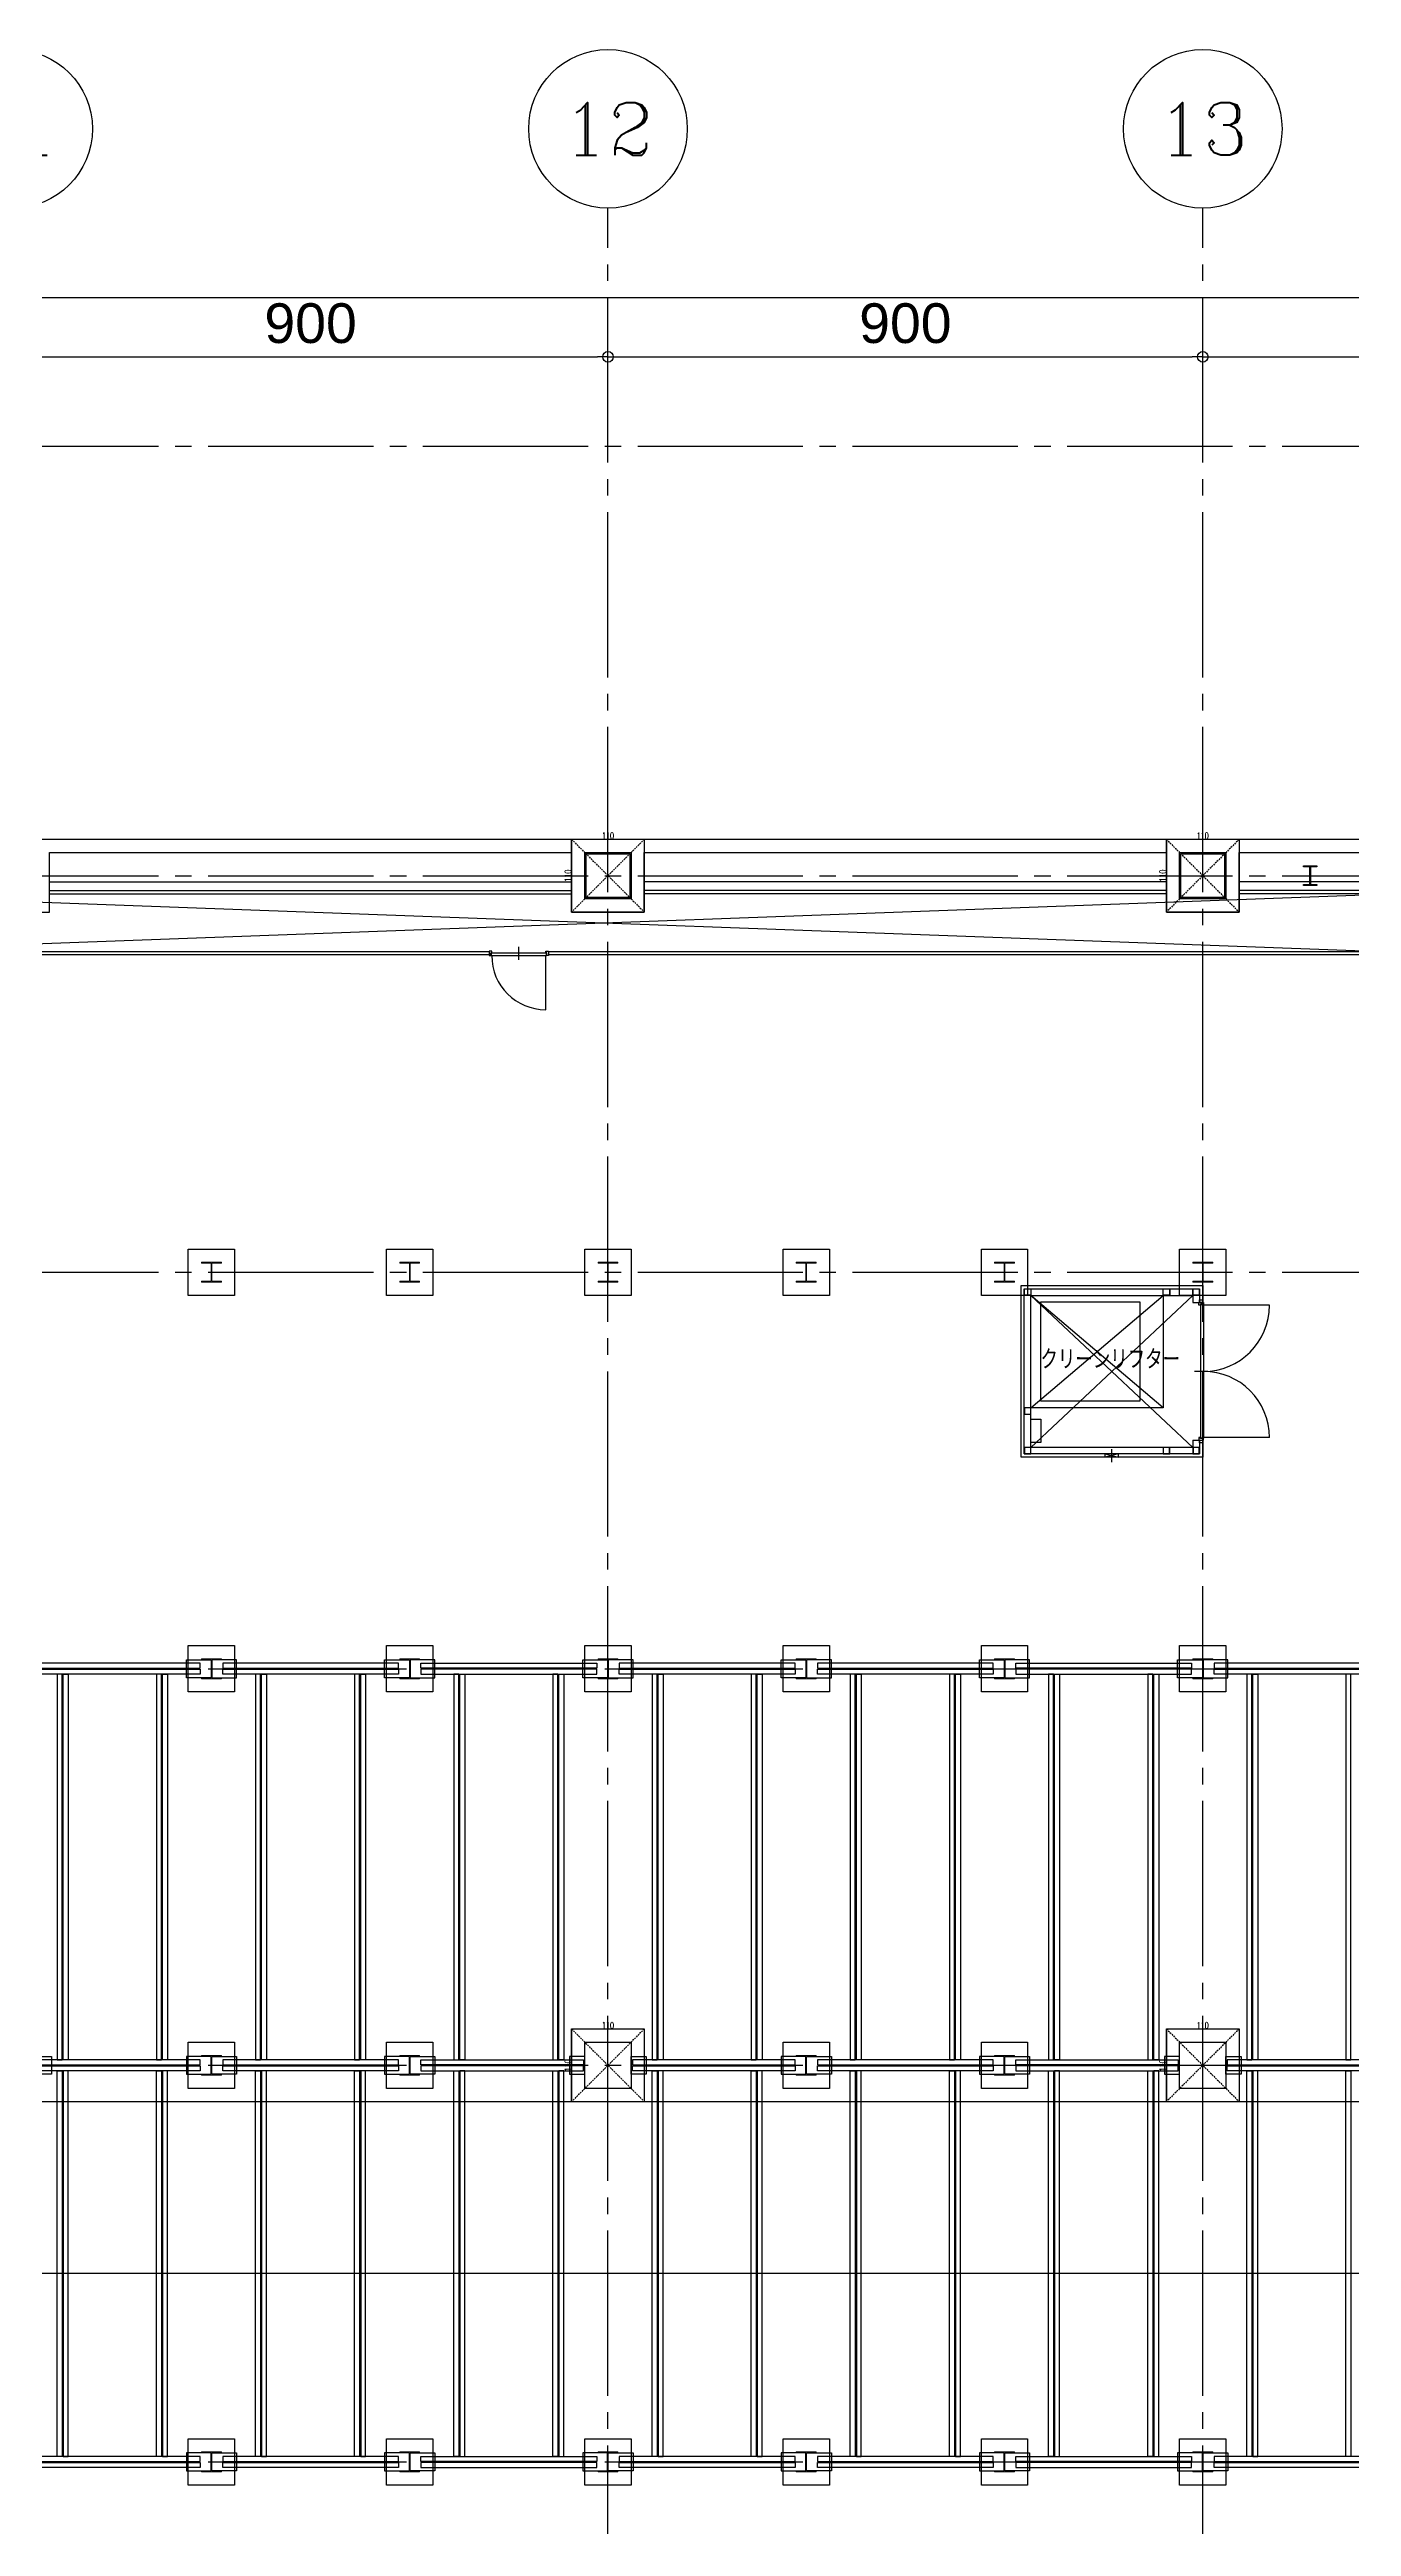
# Model space of a CAD drawing. Header units: millimetres. Extents: x -25195 to 195597, y 6477 to 112111.
# Drawn here: x 9115 to 11085, y 16252 to 20000 of the extents above; entities that cross this region are included whole.
import ezdxf
from ezdxf.enums import TextEntityAlignment as Align

# ---------------------------------------------------------------- set-up
doc = ezdxf.new("R2010")
doc.units = ezdxf.units.MM
doc.header["$LTSCALE"] = 100
doc.linetypes.add('X-N-FAB-L10$0$COL-CEN-LIN', pattern=[3.25, 2.5, -0.25, 0.25, -0.25])
doc.linetypes.add('X-N-FAB-L10$0$HIDDEN', pattern=[0.375, 0.25, -0.125])
for name, color, linetype in [('0-XREF', 7, 'Continuous'), ('X-N-FAB-L10$0$0-MC', 8, 'Continuous'), ('X-N-FAB-L10$0$0-NC', 8, 'Continuous'), ('X-N-FAB-L10$0$08', 8, 'Continuous'), ('X-N-FAB-L10$0$BEAM', 8, 'Continuous'), ('X-N-FAB-L10$0$BLOCK', 8, 'Continuous'), ('X-N-FAB-L10$0$CCL', 8, 'X-N-FAB-L10$0$COL-CEN-LIN'), ('X-N-FAB-L10$0$COL', 8, 'Continuous'), ('X-N-FAB-L10$0$COL-S', 8, 'Continuous')]:
    doc.layers.add(name, color=color, linetype=linetype)
doc.layers.add('X-N-FAB-L10$0$A-BLOCK', color=8, linetype='Continuous', plot=False)
doc.layers.add('X-N-FAB-L10$0$DIM', color=8, linetype='Continuous', plot=False)
doc.layers.add('X-N-FAB-L10$0$STEEL1', color=8, linetype='Continuous', lineweight=0)
doc.styles.add('X-N-FAB-L10$0$ATS', font='monotxt.shx', dxfattribs={"bigfont": 'BIGFONT.shx'})
doc.styles.add('X-N-FAB-L10$0$COL-NUM', font='romanc')
doc.styles.add('X-N-FAB-L10$0$DIM', font='simplex.shx', dxfattribs={"width": 0.67, "bigfont": 'chineset.shx'})
doc.styles.add('X-N-FAB-L10$0$DimStyUse', font='romans.shx', dxfattribs={"width": 0.7})
doc.styles.add('X-N-FAB-L10$0$Gen-Text', font='arial.ttf', dxfattribs={"height": 2.5})
doc.dimstyles.new('X-N-FAB-L10$0$cirl', dxfattribs={"dimtxt": 200, "dimasz": 50, "dimexe": 50, "dimexo": 0, "dimgap": 20, "dimtad": 1, "dimdsep": 46, "dimtxsty": 'X-N-FAB-L10$0$DimStyUse', "dimblk": 'X-N-FAB-L10$0$_Origin', "dimcen": 10, "dimdle": 50, "dimclrt": 2, "dimazin": 0, "dimtfac": 1, "dimtix": 1, "dimtmove": 2, "dimatfit": 3, "dimfxl": 10, "dimtolj": 1, "dimarcsym": 0})
doc.dimstyles.new('X-N-FAB-L10$0$JJP_005_defpoint', dxfattribs={"dimtxt": 20, "dimasz": 0.5, "dimexe": 0.5, "dimexo": 0.5, "dimgap": 0.5, "dimtad": 1, "dimdsep": 46, "dimtxsty": 'X-N-FAB-L10$0$DIM', "dimblk": 'X-N-FAB-L10$0$_None', "dimcen": 10, "dimclrd": 256, "dimclre": 256, "dimclrt": 256, "dimadec": 0, "dimazin": 0, "dimtfac": 1, "dimtix": 1, "dimtmove": 2, "dimatfit": 3, "dimldrblk": 'X-N-FAB-L10$0$_None', "dimfxl": 0.5, "dimtolj": 1, "dimtzin": 0, "dimarcsym": 0})

# ---------------------------------------------------------------- blocks, each defined once
blk = doc.blocks.new('X-N-FAB-L10$0$_Origin')
at = {"color": 0, "linetype": 'ByBlock', "lineweight": -2}
blk.add_line((0, 0), (-1, 0), dxfattribs=at)
blk.add_circle((0, 0), 0.5, dxfattribs=at)
blk = doc.blocks.new('*D192')
at = {"layer": 'DefPoints', "color": 0, "transparency": 16777216}
for p in [(0, 9025), (-26950, 8935), (0, 8935)]:
    blk.add_point(p, dxfattribs=at)
at = {"layer": 'X-N-FAB-L10$0$DIM', "color": 0, "lineweight": -2, "transparency": 16777216}
for p, q in [((-26950, 8935), (-26950, 9045)), ((0, 8935), (0, 9045)), ((-26934, 9025), (-16, 9025))]:
    blk.add_line(p, q, dxfattribs=at)
at = {"layer": 'X-N-FAB-L10$0$DIM', "color": 0, "lineweight": -2, "transparency": 16777216, "xscale": 16, "yscale": 16, "zscale": 16, "rotation": 180}
blk.add_blockref('X-N-FAB-L10$0$_Origin', (-26950, 9025), dxfattribs=at)
at = {"layer": 'X-N-FAB-L10$0$DIM', "color": 0, "lineweight": -2, "transparency": 16777216, "xscale": 16, "yscale": 16, "zscale": 16}
blk.add_blockref('X-N-FAB-L10$0$_Origin', (0, 9025), dxfattribs=at)
at = {"layer": 'X-N-FAB-L10$0$DIM', "color": 2, "transparency": 16777216, "insert": (-13475, 9075.6), "char_height": 2.5, "attachment_point": 5, "style": 'X-N-FAB-L10$0$Gen-Text'}
blk.add_mtext('\\A1;{\\H24x;26950}', dxfattribs=at)
blk = doc.blocks.new('X-N-FAB-L10$0$cn-y')
at = {"layer": 'X-N-FAB-L10$0$0-MC'}
blk.add_circle((-50, 0), 50, dxfattribs=at)
at = {"layer": 'X-N-FAB-L10$0$0-NC', "style": 'X-N-FAB-L10$0$COL-NUM'}
blk.add_attdef('GRID-Y', text='', height=50, dxfattribs=at).set_placement((-50, 0), align=Align.MIDDLE_CENTER)
blk = doc.blocks.new('*D203')
at = {"layer": 'DefPoints', "color": 0, "transparency": 16777216}
for p in [(-17050, 8935), (-17950, 8845), (-17050, 8845)]:
    blk.add_point(p, dxfattribs=at)
at = {"layer": 'X-N-FAB-L10$0$DIM', "color": 0, "lineweight": -2, "transparency": 16777216}
for p, q in [((-17950, 8845), (-17950, 8955)), ((-17934, 8935), (-17066, 8935)), ((-17050, 8845), (-17050, 8955))]:
    blk.add_line(p, q, dxfattribs=at)
at = {"layer": 'X-N-FAB-L10$0$DIM', "color": 0, "lineweight": -2, "transparency": 16777216, "xscale": 16, "yscale": 16, "zscale": 16, "rotation": 180}
blk.add_blockref('X-N-FAB-L10$0$_Origin', (-17950, 8935), dxfattribs=at)
at = {"layer": 'X-N-FAB-L10$0$DIM', "color": 0, "lineweight": -2, "transparency": 16777216, "xscale": 16, "yscale": 16, "zscale": 16}
blk.add_blockref('X-N-FAB-L10$0$_Origin', (-17050, 8935), dxfattribs=at)
at = {"layer": 'X-N-FAB-L10$0$DIM', "color": 2, "transparency": 16777216, "insert": (-17500, 8985.6), "char_height": 2.5, "attachment_point": 5, "style": 'X-N-FAB-L10$0$Gen-Text'}
blk.add_mtext('\\A1;{\\H24x;900}', dxfattribs=at)
blk = doc.blocks.new('*D204')
at = {"layer": 'DefPoints', "color": 0, "transparency": 16777216}
for p in [(-16150, 8935), (-17050, 8845), (-16150, 8845)]:
    blk.add_point(p, dxfattribs=at)
at = {"layer": 'X-N-FAB-L10$0$DIM', "color": 0, "lineweight": -2, "transparency": 16777216}
for p, q in [((-17050, 8845), (-17050, 8955)), ((-17034, 8935), (-16166, 8935)), ((-16150, 8845), (-16150, 8955))]:
    blk.add_line(p, q, dxfattribs=at)
at = {"layer": 'X-N-FAB-L10$0$DIM', "color": 0, "lineweight": -2, "transparency": 16777216, "xscale": 16, "yscale": 16, "zscale": 16, "rotation": 180}
blk.add_blockref('X-N-FAB-L10$0$_Origin', (-17050, 8935), dxfattribs=at)
at = {"layer": 'X-N-FAB-L10$0$DIM', "color": 0, "lineweight": -2, "transparency": 16777216, "xscale": 16, "yscale": 16, "zscale": 16}
blk.add_blockref('X-N-FAB-L10$0$_Origin', (-16150, 8935), dxfattribs=at)
at = {"layer": 'X-N-FAB-L10$0$DIM', "color": 2, "transparency": 16777216, "insert": (-16600, 8985.6), "char_height": 2.5, "attachment_point": 5, "style": 'X-N-FAB-L10$0$Gen-Text'}
blk.add_mtext('\\A1;{\\H24x;900}', dxfattribs=at)
blk = doc.blocks.new('*D205')
at = {"layer": 'DefPoints', "color": 0, "transparency": 16777216}
for p in [(-15250, 8935), (-16150, 8845), (-15250, 8845)]:
    blk.add_point(p, dxfattribs=at)
at = {"layer": 'X-N-FAB-L10$0$DIM', "color": 0, "lineweight": -2, "transparency": 16777216}
for p, q in [((-16150, 8845), (-16150, 8955)), ((-16134, 8935), (-15266, 8935)), ((-15250, 8845), (-15250, 8955))]:
    blk.add_line(p, q, dxfattribs=at)
at = {"layer": 'X-N-FAB-L10$0$DIM', "color": 0, "lineweight": -2, "transparency": 16777216, "xscale": 16, "yscale": 16, "zscale": 16, "rotation": 180}
blk.add_blockref('X-N-FAB-L10$0$_Origin', (-16150, 8935), dxfattribs=at)
at = {"layer": 'X-N-FAB-L10$0$DIM', "color": 0, "lineweight": -2, "transparency": 16777216, "xscale": 16, "yscale": 16, "zscale": 16}
blk.add_blockref('X-N-FAB-L10$0$_Origin', (-15250, 8935), dxfattribs=at)
at = {"layer": 'X-N-FAB-L10$0$DIM', "color": 2, "transparency": 16777216, "insert": (-15700, 8985.6), "char_height": 2.5, "attachment_point": 5, "style": 'X-N-FAB-L10$0$Gen-Text'}
blk.add_mtext('\\A1;{\\H24x;900}', dxfattribs=at)
blk = doc.blocks.new('*D153')
at = {"layer": 'DefPoints', "lineweight": -2, "transparency": 16777216}
blk.add_line((0, 0), (110, 0), dxfattribs=at)
at = {"layer": 'DefPoints', "color": 0, "transparency": 16777216}
for p in [(0, 0), (110, 0), (110, 0)]:
    blk.add_point(p, dxfattribs=at)
at = {"layer": 'DefPoints', "transparency": 16777216, "insert": (55, 5.5), "char_height": 10, "attachment_point": 5, "style": 'X-N-FAB-L10$0$DIM'}
blk.add_mtext('\\A1;110', dxfattribs=at)
blk = doc.blocks.new('X-N-FAB-L10$0$_None')
blk = doc.blocks.new('*D154')
at = {"layer": 'DefPoints', "lineweight": -2, "transparency": 16777216}
blk.add_line((0, 0), (0, -110), dxfattribs=at)
at = {"layer": 'DefPoints', "color": 0, "transparency": 16777216}
for p in [(0, 0), (0, -110), (0, -110)]:
    blk.add_point(p, dxfattribs=at)
at = {"layer": 'DefPoints', "transparency": 16777216, "insert": (-5.5, -55), "char_height": 10, "attachment_point": 5, "rotation": 90, "style": 'X-N-FAB-L10$0$DIM'}
blk.add_mtext('\\A1;110', dxfattribs=at)
blk = doc.blocks.new('X-N-FAB-L10$0$A$C08dda4ec')
at = {"layer": 'X-N-FAB-L10$0$COL'}
blk.add_lwpolyline([(0, 70), (70, 70), (70, 0), (0, 0)], close=True, dxfattribs=at)
at = {"layer": 'X-N-FAB-L10$0$STEEL1'}
blk.add_lwpolyline([(20, 50), (50, 50), (50, 48.5), (35.5, 48.5), (35.5, 21.5), (50, 21.5), (50, 20), (20, 20), (20, 21.5), (34.5, 21.5), (34.5, 48.5), (20, 48.5)], close=True, dxfattribs=at)
blk = doc.blocks.new('X-N-FAB-L10$0$A$C4634a148')
at = {"layer": 'X-N-FAB-L10$0$08'}
for points in [[(7182.5, 5421.8), (6916.5, 5421.8), (6916.5, 5414.3), (7182.5, 5414.3)], [(7182.5, 5405.2), (6916.5, 5405.2), (6916.5, 5412.7), (7182.5, 5412.7)], [(6966.2, 5405.2), (6966.2, 4821.8), (6973.7, 4821.8), (6973.7, 5405.2)], [(6982.8, 5405.2), (6982.8, 4821.8), (6975.3, 4821.8), (6975.3, 5405.2)], [(7116.2, 5405.2), (7116.2, 4821.8), (7123.7, 4821.8), (7123.7, 5405.2)], [(7132.8, 5405.2), (7132.8, 4821.8), (7125.3, 4821.8), (7125.3, 5405.2)], [(7199, 5400), (7161.5, 5400), (7161.5, 5427), (7199, 5427)], [(7200, 5400), (7237.5, 5400), (7237.5, 5427), (7200, 5427)], [(7482.5, 5421.8), (7216.5, 5421.8), (7216.5, 5414.3), (7482.5, 5414.3)], [(7482.5, 5405.2), (7216.5, 5405.2), (7216.5, 5412.7), (7482.5, 5412.7)], [(7266.2, 5405.2), (7266.2, 4821.8), (7273.7, 4821.8), (7273.7, 5405.2)], [(7282.8, 5405.2), (7282.8, 4821.8), (7275.3, 4821.8), (7275.3, 5405.2)], [(7416.2, 5405.2), (7416.2, 4821.8), (7423.7, 4821.8), (7423.7, 5405.2)], [(7432.8, 5405.2), (7432.8, 4821.8), (7425.3, 4821.8), (7425.3, 5405.2)], [(7499, 5400), (7461.5, 5400), (7461.5, 5427), (7499, 5427)], [(7500, 5400), (7537.5, 5400), (7537.5, 5427), (7500, 5427)], [(7516.5, 5421.8), (7782.5, 5421.8), (7782.5, 5414.3), (7516.5, 5414.3)], [(7516.5, 5405.2), (7782.5, 5405.2), (7782.5, 5412.7), (7516.5, 5412.7)], [(7566.2, 5405.2), (7566.2, 4821.8), (7573.7, 4821.8), (7573.7, 5405.2)], [(7582.8, 5405.2), (7582.8, 4821.8), (7575.3, 4821.8), (7575.3, 5405.2)], [(7716.2, 5405.2), (7716.2, 4821.8), (7723.7, 4821.8), (7723.7, 5405.2)], [(7732.8, 5405.2), (7732.8, 4821.8), (7725.3, 4821.8), (7725.3, 5405.2)], [(7799, 5400), (7761.5, 5400), (7761.5, 5427), (7799, 5427)], [(7800, 5400), (7837.5, 5400), (7837.5, 5427), (7800, 5427)], [(8082.5, 5421.8), (7816.5, 5421.8), (7816.5, 5414.3), (8082.5, 5414.3)], [(8082.5, 5405.2), (7816.5, 5405.2), (7816.5, 5412.7), (8082.5, 5412.7)], [(7866.2, 5405.2), (7866.2, 4821.8), (7873.7, 4821.8), (7873.7, 5405.2)], [(7882.8, 5405.2), (7882.8, 4821.8), (7875.3, 4821.8), (7875.3, 5405.2)], [(8016.2, 5405.2), (8016.2, 4821.8), (8023.7, 4821.8), (8023.7, 5405.2)], [(8032.8, 5405.2), (8032.8, 4821.8), (8025.3, 4821.8), (8025.3, 5405.2)], [(8099, 5400), (8061.5, 5400), (8061.5, 5427), (8099, 5427)], [(8100, 5400), (8137.5, 5400), (8137.5, 5427), (8100, 5427)], [(8382.5, 5421.8), (8116.5, 5421.8), (8116.5, 5414.3), (8382.5, 5414.3)], [(8382.5, 5405.2), (8116.5, 5405.2), (8116.5, 5412.7), (8382.5, 5412.7)], [(8166.2, 5405.2), (8166.2, 4821.8), (8173.7, 4821.8), (8173.7, 5405.2)], [(8182.8, 5405.2), (8182.8, 4821.8), (8175.3, 4821.8), (8175.3, 5405.2)], [(8316.2, 5405.2), (8316.2, 4821.8), (8323.7, 4821.8), (8323.7, 5405.2)], [(8332.8, 5405.2), (8332.8, 4821.8), (8325.3, 4821.8), (8325.3, 5405.2)], [(8399, 5400), (8361.5, 5400), (8361.5, 5427), (8399, 5427)], [(8400, 5400), (8437.5, 5400), (8437.5, 5427), (8400, 5427)], [(8416.5, 5421.8), (8682.5, 5421.8), (8682.5, 5414.3), (8416.5, 5414.3)], [(8416.5, 5405.2), (8682.5, 5405.2), (8682.5, 5412.7), (8416.5, 5412.7)], [(8466.2, 5405.2), (8466.2, 4821.8), (8473.7, 4821.8), (8473.7, 5405.2)], [(8482.8, 5405.2), (8482.8, 4821.8), (8475.3, 4821.8), (8475.3, 5405.2)], [(8616.2, 5405.2), (8616.2, 4821.8), (8623.7, 4821.8), (8623.7, 5405.2)], [(8632.8, 5405.2), (8632.8, 4821.8), (8625.3, 4821.8), (8625.3, 5405.2)], [(8699, 5400), (8661.5, 5400), (8661.5, 5427), (8699, 5427)], [(8700, 5400), (8737.5, 5400), (8737.5, 5427), (8700, 5427)], [(8982.5, 5421.8), (8716.5, 5421.8), (8716.5, 5414.3), (8982.5, 5414.3)], [(8982.5, 5405.2), (8716.5, 5405.2), (8716.5, 5412.7), (8982.5, 5412.7)], [(8766.2, 5405.2), (8766.2, 4821.8), (8773.7, 4821.8), (8773.7, 5405.2)], [(8782.8, 5405.2), (8782.8, 4821.8), (8775.3, 4821.8), (8775.3, 5405.2)], [(8916.2, 5405.2), (8916.2, 4821.8), (8923.7, 4821.8), (8923.7, 5405.2)], [(6934.5, 4827), (6957.5, 4827), (6957.5, 4800), (6934.5, 4800)], [(7182.5, 4821.8), (6936.5, 4821.8), (6936.5, 4814.3), (7182.5, 4814.3)], [(7182.5, 4805.2), (6936.5, 4805.2), (6936.5, 4812.7), (7182.5, 4812.7)], [(6966.2, 4221.8), (6966.2, 4805.2), (6973.7, 4805.2), (6973.7, 4221.8)], [(6982.8, 4221.8), (6982.8, 4805.2), (6975.3, 4805.2), (6975.3, 4221.8)], [(7116.2, 4221.8), (7116.2, 4805.2), (7123.7, 4805.2), (7123.7, 4221.8)], [(7132.8, 4221.8), (7132.8, 4805.2), (7125.3, 4805.2), (7125.3, 4221.8)], [(7199, 4827), (7161.5, 4827), (7161.5, 4800), (7199, 4800)], [(7200, 4827), (7237.5, 4827), (7237.5, 4800), (7200, 4800)], [(7482.5, 4821.8), (7216.5, 4821.8), (7216.5, 4814.3), (7482.5, 4814.3)], [(7482.5, 4805.2), (7216.5, 4805.2), (7216.5, 4812.7), (7482.5, 4812.7)], [(7266.2, 4221.8), (7266.2, 4805.2), (7273.7, 4805.2), (7273.7, 4221.8)], [(7282.8, 4221.8), (7282.8, 4805.2), (7275.3, 4805.2), (7275.3, 4221.8)], [(7416.2, 4221.8), (7416.2, 4805.2), (7423.7, 4805.2), (7423.7, 4221.8)], [(7432.8, 4221.8), (7432.8, 4805.2), (7425.3, 4805.2), (7425.3, 4221.8)], [(7499, 4827), (7461.5, 4827), (7461.5, 4800), (7499, 4800)], [(7500, 4827), (7537.5, 4827), (7537.5, 4800), (7500, 4800)], [(7516.5, 4821.8), (7762.5, 4821.8), (7762.5, 4814.3), (7516.5, 4814.3)], [(7516.5, 4805.2), (7762.5, 4805.2), (7762.5, 4812.7), (7516.5, 4812.7)], [(7566.2, 4221.8), (7566.2, 4805.2), (7573.7, 4805.2), (7573.7, 4221.8)], [(7582.8, 4221.8), (7582.8, 4805.2), (7575.3, 4805.2), (7575.3, 4221.8)], [(7716.2, 4221.8), (7716.2, 4805.2), (7723.7, 4805.2), (7723.7, 4221.8)], [(7732.8, 4221.8), (7732.8, 4805.2), (7725.3, 4805.2), (7725.3, 4221.8)], [(7764.5, 4827), (7741.5, 4827), (7741.5, 4800), (7764.5, 4800)], [(7834.5, 4827), (7857.5, 4827), (7857.5, 4800), (7834.5, 4800)], [(8082.5, 4821.8), (7836.5, 4821.8), (7836.5, 4814.3), (8082.5, 4814.3)], [(8082.5, 4805.2), (7836.5, 4805.2), (7836.5, 4812.7), (8082.5, 4812.7)], [(7866.2, 4221.8), (7866.2, 4805.2), (7873.7, 4805.2), (7873.7, 4221.8)], [(7882.8, 4221.8), (7882.8, 4805.2), (7875.3, 4805.2), (7875.3, 4221.8)], [(8016.2, 4221.8), (8016.2, 4805.2), (8023.7, 4805.2), (8023.7, 4221.8)], [(8032.8, 4221.8), (8032.8, 4805.2), (8025.3, 4805.2), (8025.3, 4221.8)], [(8099, 4827), (8061.5, 4827), (8061.5, 4800), (8099, 4800)], [(8100, 4827), (8137.5, 4827), (8137.5, 4800), (8100, 4800)], [(8382.5, 4821.8), (8116.5, 4821.8), (8116.5, 4814.3), (8382.5, 4814.3)], [(8382.5, 4805.2), (8116.5, 4805.2), (8116.5, 4812.7), (8382.5, 4812.7)], [(8166.2, 4221.8), (8166.2, 4805.2), (8173.7, 4805.2), (8173.7, 4221.8)], [(8182.8, 4221.8), (8182.8, 4805.2), (8175.3, 4805.2), (8175.3, 4221.8)], [(8316.2, 4221.8), (8316.2, 4805.2), (8323.7, 4805.2), (8323.7, 4221.8)], [(8332.8, 4221.8), (8332.8, 4805.2), (8325.3, 4805.2), (8325.3, 4221.8)], [(8399, 4827), (8361.5, 4827), (8361.5, 4800), (8399, 4800)], [(8400, 4827), (8437.5, 4827), (8437.5, 4800), (8400, 4800)], [(8416.5, 4821.8), (8662.5, 4821.8), (8662.5, 4814.3), (8416.5, 4814.3)], [(8416.5, 4805.2), (8662.5, 4805.2), (8662.5, 4812.7), (8416.5, 4812.7)], [(8466.2, 4221.8), (8466.2, 4805.2), (8473.7, 4805.2), (8473.7, 4221.8)], [(8482.8, 4221.8), (8482.8, 4805.2), (8475.3, 4805.2), (8475.3, 4221.8)], [(8616.2, 4221.8), (8616.2, 4805.2), (8623.7, 4805.2), (8623.7, 4221.8)], [(8632.8, 4221.8), (8632.8, 4805.2), (8625.3, 4805.2), (8625.3, 4221.8)], [(8664.5, 4827), (8641.5, 4827), (8641.5, 4800), (8664.5, 4800)], [(8734.5, 4827), (8757.5, 4827), (8757.5, 4800), (8734.5, 4800)], [(8982.5, 4821.8), (8736.5, 4821.8), (8736.5, 4814.3), (8982.5, 4814.3)], [(8982.5, 4805.2), (8736.5, 4805.2), (8736.5, 4812.7), (8982.5, 4812.7)], [(8766.2, 4221.8), (8766.2, 4805.2), (8773.7, 4805.2), (8773.7, 4221.8)], [(8782.8, 4221.8), (8782.8, 4805.2), (8775.3, 4805.2), (8775.3, 4221.8)], [(8916.2, 4221.8), (8916.2, 4805.2), (8923.7, 4805.2), (8923.7, 4221.8)], [(7182.5, 4221.8), (6916.5, 4221.8), (6916.5, 4214.3), (7182.5, 4214.3)], [(7182.5, 4205.2), (6916.5, 4205.2), (6916.5, 4212.7), (7182.5, 4212.7)], [(7199, 4227), (7161.5, 4227), (7161.5, 4200), (7199, 4200)], [(7200, 4227), (7237.5, 4227), (7237.5, 4200), (7200, 4200)], [(7482.5, 4221.8), (7216.5, 4221.8), (7216.5, 4214.3), (7482.5, 4214.3)], [(7482.5, 4205.2), (7216.5, 4205.2), (7216.5, 4212.7), (7482.5, 4212.7)], [(7499, 4227), (7461.5, 4227), (7461.5, 4200), (7499, 4200)], [(7500, 4227), (7537.5, 4227), (7537.5, 4200), (7500, 4200)], [(7516.5, 4221.8), (7782.5, 4221.8), (7782.5, 4214.3), (7516.5, 4214.3)], [(7516.5, 4205.2), (7782.5, 4205.2), (7782.5, 4212.7), (7516.5, 4212.7)], [(7799, 4227), (7761.5, 4227), (7761.5, 4200), (7799, 4200)], [(7800, 4227), (7837.5, 4227), (7837.5, 4200), (7800, 4200)], [(8082.5, 4221.8), (7816.5, 4221.8), (7816.5, 4214.3), (8082.5, 4214.3)], [(8082.5, 4205.2), (7816.5, 4205.2), (7816.5, 4212.7), (8082.5, 4212.7)], [(8099, 4227), (8061.5, 4227), (8061.5, 4200), (8099, 4200)], [(8100, 4227), (8137.5, 4227), (8137.5, 4200), (8100, 4200)], [(8382.5, 4221.8), (8116.5, 4221.8), (8116.5, 4214.3), (8382.5, 4214.3)], [(8382.5, 4205.2), (8116.5, 4205.2), (8116.5, 4212.7), (8382.5, 4212.7)], [(8399, 4227), (8361.5, 4227), (8361.5, 4200), (8399, 4200)], [(8400, 4227), (8437.5, 4227), (8437.5, 4200), (8400, 4200)], [(8416.5, 4221.8), (8682.5, 4221.8), (8682.5, 4214.3), (8416.5, 4214.3)], [(8416.5, 4205.2), (8682.5, 4205.2), (8682.5, 4212.7), (8416.5, 4212.7)], [(8699, 4227), (8661.5, 4227), (8661.5, 4200), (8699, 4200)], [(8700, 4227), (8737.5, 4227), (8737.5, 4200), (8700, 4200)], [(8982.5, 4221.8), (8716.5, 4221.8), (8716.5, 4214.3), (8982.5, 4214.3)], [(8982.5, 4205.2), (8716.5, 4205.2), (8716.5, 4212.7), (8982.5, 4212.7)]]:
    blk.add_lwpolyline(points, close=True, dxfattribs=at)
blk = doc.blocks.new('X-N-FAB-L10$0$A$C5b9bb6f0')
at = {"layer": 'X-N-FAB-L10$0$08'}
for p, q in [((11449.1, 9969), (13849.1, 9969)), ((11784.1, 9949), (12574.1, 9949)), ((12684.1, 9949), (13474.1, 9949)), ((13584.1, 9949), (13854.1, 9949)), ((11784.1, 9904.5), (12574.1, 9904.5)), ((13474.1, 9904.5), (12684.1, 9904.5)), ((13814.1, 9904.5), (13584.1, 9904.5)), ((11434.1, 9799), (13814.1, 9886.5)), ((11434.1, 9886.5), (13814.1, 9799)), ((11784.1, 9891.5), (12574.1, 9891.5)), ((11784.1, 9886.5), (12574.1, 9886.5)), ((13474.1, 9891.5), (12684.1, 9891.5)), ((13474.1, 9886.5), (12684.1, 9886.5)), ((13814.1, 9891.5), (13584.1, 9891.5)), ((13814.1, 9886.5), (13584.1, 9886.5)), ((12449.1, 9794), (11429.1, 9794)), ((12449.1, 9799), (11434.1, 9799)), ((12494.1, 9786.5), (12494.1, 9806.5)), ((12535, 9711.2), (12535, 9793)), ((13814.1, 9799), (12539.1, 9799)), ((13814.1, 9794), (12539.1, 9794)), ((13264.1, 9294), (13494.1, 9294)), ((13269.1, 9049), (13514.1, 9279)), ((13269.1, 9279), (13514.1, 9049)), ((13269.1, 9109), (13469.1, 9279)), ((13469.1, 9109), (13269.1, 9279)), ((13514.1, 9268.1), (13529.1, 9268.1)), ((13630.1, 9264), (13530.1, 9264)), ((13536.6, 9164), (13516.6, 9164)), ((13391.6, 9026.5), (13391.6, 9046.5)), ((13514.1, 9059.9), (13529.1, 9059.9)), ((13630.1, 9064), (13530.1, 9064)), ((14169.1, 8059), (11439.1, 8059)), ((14169.1, 7799), (9029.1, 7799))]:
    blk.add_line(p, q, dxfattribs=at)
for points in [[(11674.1, 9949), (11674.1, 9859), (11784.1, 9859), (11784.1, 9949)], [(12574.1, 9949), (12574.1, 9859), (12684.1, 9859), (12684.1, 9949)], [(13474.1, 9949), (13474.1, 9859), (13584.1, 9859), (13584.1, 9949)], [(13529.1, 9059.9), (13529.1, 9034), (13254.1, 9034), (13254.1, 9294), (13529.1, 9294), (13529.1, 9268.1)], [(13529.1, 9059.9), (13529.1, 9034), (13254.1, 9034), (13254.1, 9279)], [(13524.1, 9059.9), (13524.1, 9039), (13259.1, 9039), (13259.1, 9289), (13524.1, 9289), (13524.1, 9268.1)], [(13514.1, 9059.9), (13514.1, 9049), (13269.1, 9049), (13269.1, 9279), (13514.1, 9279), (13514.1, 9268.1)], [(13529.1, 9279), (13529.1, 9268.1)], [(13269.1, 9091.5), (13284.1, 9091.5), (13284.1, 9056.5), (13269.1, 9056.5)], [(13381.6, 9034), (13381.6, 9039), (13401.6, 9034), (13401.6, 9039), (13381.6, 9034)]]:
    blk.add_lwpolyline(points, dxfattribs=at)
for points in [[(12594.1, 9879), (12594.1, 9949), (12664.1, 9949), (12664.1, 9879)], [(12596.1, 9881), (12596.1, 9947), (12662.1, 9947), (12662.1, 9881)], [(13494.1, 9879), (13494.1, 9949), (13564.1, 9949), (13564.1, 9879)], [(13496.1, 9881), (13496.1, 9947), (13562.1, 9947), (13562.1, 9881)], [(13681.6, 9928.7), (13701.6, 9928.7), (13701.6, 9927.5), (13692, 9927.5), (13692, 9900.5), (13701.6, 9900.5), (13701.6, 9899.3), (13681.6, 9899.3), (13681.6, 9900.5), (13691.2, 9900.5), (13691.2, 9927.5), (13681.6, 9927.5)], [(12453.2, 9797.5), (12453.2, 9800), (12449.1, 9800), (12449.1, 9793), (12451.6, 9793), (12451.6, 9797.5)], [(12452.1, 9793), (12536.1, 9793), (12536.1, 9797), (12452.1, 9797)], [(12535, 9797.5), (12535, 9800), (12539.1, 9800), (12539.1, 9793), (12536.6, 9793), (12536.6, 9797.5)], [(13259.1, 9279), (13259.1, 9289), (13269.1, 9289), (13269.1, 9279)], [(13259.4, 9279.4), (13259.4, 9288.7), (13268.8, 9288.7), (13268.8, 9279.4)], [(13269.1, 9279), (13469.1, 9279), (13469.1, 9109), (13269.1, 9109)], [(13284.1, 9269), (13434.1, 9269), (13434.1, 9119), (13284.1, 9119)], [(13469.1, 9279), (13469.1, 9289), (13479.1, 9289), (13479.1, 9279)], [(13469.4, 9279.4), (13469.4, 9288.7), (13478.8, 9288.7), (13478.8, 9279.4)], [(13514.1, 9279), (13514.1, 9289), (13524.1, 9289), (13524.1, 9279)], [(13514.4, 9279.4), (13514.4, 9288.7), (13523.8, 9288.7), (13523.8, 9279.4)], [(13525.6, 9264), (13523.1, 9264), (13523.1, 9268.1), (13530.1, 9268.1), (13530.1, 9265.6), (13525.6, 9265.6)], [(13529.1, 9268.1), (13524.1, 9268.1), (13524.1, 9272.1), (13529.1, 9272.1)], [(13530.1, 9265.1), (13530.1, 9062.9), (13526.1, 9062.9), (13526.1, 9265.1)], [(13259.1, 9109), (13259.1, 9099), (13269.1, 9099), (13269.1, 9109)], [(13259.4, 9108.7), (13259.4, 9099.4), (13268.8, 9099.4), (13268.8, 9108.7)], [(13259.1, 9049), (13259.1, 9039), (13269.1, 9039), (13269.1, 9049)], [(13259.4, 9048.7), (13259.4, 9039.4), (13268.8, 9039.4), (13268.8, 9048.7)], [(13469.1, 9049), (13469.1, 9039), (13479.1, 9039), (13479.1, 9049)], [(13469.4, 9048.7), (13469.4, 9039.4), (13478.8, 9039.4), (13478.8, 9048.7)], [(13514.1, 9049), (13514.1, 9039), (13524.1, 9039), (13524.1, 9049)], [(13514.4, 9048.7), (13514.4, 9039.4), (13523.8, 9039.4), (13523.8, 9048.7)], [(13525.6, 9064), (13523.1, 9064), (13523.1, 9059.9), (13530.1, 9059.9), (13530.1, 9062.4), (13525.6, 9062.4)], [(13529.1, 9055.9), (13524.1, 9055.9), (13524.1, 9059.9), (13529.1, 9059.9)]]:
    blk.add_lwpolyline(points, close=True, dxfattribs=at)
for centre, radius, start, end in [((12535, 9793), 81.8, 180, 270), ((13530.1, 9264), 100, 270, 0), ((13530.1, 9064), 100, 0, 90)]:
    blk.add_arc(centre, radius, start, end, dxfattribs=at)
blk.add_blockref('X-N-FAB-L10$0$A$C4634a148', (4829.6, 3300.5), dxfattribs=at)
at = {"layer": 'X-N-FAB-L10$0$08', "style": 'X-N-FAB-L10$0$ATS', "width": 0.8}
blk.add_text('クリーンリフター', height=30, dxfattribs=at).set_placement((13389.1, 9182.2), align=Align.MIDDLE_CENTER)
blk = doc.blocks.new('*U152')
at = {"layer": 'DefPoints', "linetype": 'X-N-FAB-L10$0$HIDDEN', "ltscale": 0.1}
for p, q in [((110, 0), (0, -110)), ((0, 0), (110, -110))]:
    blk.add_line(p, q, dxfattribs=at)
at = {"layer": 'X-N-FAB-L10$0$COL', "ltscale": 0.1}
blk.add_lwpolyline([(0, 0), (110, 0), (110, -110), (0, -110)], close=True, dxfattribs=at)
at = {"layer": 'DefPoints'}
dim = blk.add_linear_dim(base=(0, -110), p1=(0, 0), p2=(0, -110), angle=90, dimstyle='X-N-FAB-L10$0$JJP_005_defpoint', override={"dimtxt": 10}, dxfattribs=at)
dim.commit()
dim.dimension.update_dxf_attribs({"geometry": '*D154', "text_midpoint": (-5.5, -55)})
dim = blk.add_linear_dim(base=(110, 0), p1=(0, 0), p2=(110, 0), dimstyle='X-N-FAB-L10$0$JJP_005_defpoint', override={"dimtxt": 10}, dxfattribs=at)
dim.commit()
dim.dimension.update_dxf_attribs({"geometry": '*D153', "text_midpoint": (55, 5.5)})
blk = doc.blocks.new('X-N-FAB-L10$0$A$C467ba2ca')
at = {"layer": 'X-N-FAB-L10$0$CCL'}
for p, q in [((-17050, 0), (-17050, 9160)), ((-17050, 0), (-17050, 9160)), ((-16150, 0), (-16150, 9160)), ((-27730, 8800), (360, 8800)), ((-27730, 8150), (360, 8150)), ((-27730, 7550), (360, 7550)), ((-27730, 6950), (360, 6950)), ((-27730, 6350), (360, 6350)), ((-27730, 5750), (360, 5750))]:
    blk.add_line(p, q, dxfattribs=at)
at = {"layer": 'X-N-FAB-L10$0$COL-S'}
for points in [[(-17085, 8185), (-17015, 8185), (-17015, 8115), (-17085, 8115)], [(-16185, 8185), (-16115, 8185), (-16115, 8115), (-16185, 8115)], [(-17085, 6385), (-17015, 6385), (-17015, 6315), (-17085, 6315)], [(-16185, 6385), (-16115, 6385), (-16115, 6315), (-16185, 6315)]]:
    blk.add_lwpolyline(points, close=True, dxfattribs=at)
at = {"layer": 'X-N-FAB-L10$0$A-BLOCK'}
ref = blk.add_blockref('X-N-FAB-L10$0$cn-y', (-17830, 9280), dxfattribs=dict(at, xscale=2.399999999999997, yscale=2.399999999999997, zscale=2.399999999999997))
ref.add_attrib('GRID-Y', '11', dxfattribs={"layer": 'X-N-FAB-L10$0$0-NC', "height": 80, "style": 'X-N-FAB-L10$0$COL-NUM'}).set_placement((-17950, 9280), align=Align.MIDDLE_CENTER)
ref = blk.add_blockref('X-N-FAB-L10$0$cn-y', (-16930, 9280), dxfattribs=dict(at, xscale=2.399999999999997, yscale=2.399999999999997, zscale=2.399999999999997))
ref.add_attrib('GRID-Y', '12', dxfattribs={"layer": 'X-N-FAB-L10$0$0-NC', "height": 80, "style": 'X-N-FAB-L10$0$COL-NUM'}).set_placement((-17050, 9280), align=Align.MIDDLE_CENTER)
ref = blk.add_blockref('X-N-FAB-L10$0$cn-y', (-16030, 9280), dxfattribs=dict(at, xscale=2.399999999999997, yscale=2.399999999999997, zscale=2.399999999999997))
ref.add_attrib('GRID-Y', '13', dxfattribs={"layer": 'X-N-FAB-L10$0$0-NC', "height": 80, "style": 'X-N-FAB-L10$0$COL-NUM'}).set_placement((-16150, 9280), align=Align.MIDDLE_CENTER)
at = {"layer": 'X-N-FAB-L10$0$BEAM'}
for p in [(-17105, 8205), (-16205, 8205), (-17105, 6405), (-16205, 6405)]:
    blk.add_blockref('*U152', p, dxfattribs=at)
at = {"layer": 'X-N-FAB-L10$0$COL'}
for p in [(-17685, 7515), (-17385, 7515), (-17085, 7515), (-16785, 7515), (-16485, 7515), (-16185, 7515), (-17685, 6915), (-17385, 6915), (-17085, 6915), (-16785, 6915), (-16485, 6915), (-16185, 6915), (-17685, 6315), (-17385, 6315), (-16785, 6315), (-16485, 6315), (-17685, 5715), (-17385, 5715), (-17085, 5715), (-16785, 5715), (-16485, 5715), (-16185, 5715)]:
    blk.add_blockref('X-N-FAB-L10$0$A$C08dda4ec', p, dxfattribs=at)
at = {"layer": 'X-N-FAB-L10$0$DIM'}
for base, p1, p2, picture, middle in [((0, 9025), (-26950, 8935), (0, 8935), '*D192', (-13475, 9075.634)), ((-17050, 8935), (-17950, 8845), (-17050, 8845), '*D203', (-17500, 8985.634)), ((-16150, 8935), (-17050, 8845), (-16150, 8845), '*D204', (-16600, 8985.634)), ((-15250, 8935), (-16150, 8845), (-15250, 8845), '*D205', (-15700, 8985.634))]:
    dim = blk.add_linear_dim(base=base, p1=p1, p2=p2, text='{\\H24x;<>}', dimstyle='X-N-FAB-L10$0$cirl', override={"dimtxt": 60, "dimasz": 16, "dimexe": 20, "dimgap": 20, "dimtxsty": 'X-N-FAB-L10$0$Gen-Text'}, dxfattribs=at)
    dim.commit()
    dim.dimension.update_dxf_attribs({"geometry": picture, "text_midpoint": middle})
blk = doc.blocks.new('X-N-FAB-L10')
at = {"layer": 'X-N-FAB-L10$0$COL-S'}
for points in [[(9925, 18785), (9995, 18785), (9995, 18715), (9925, 18715)], [(10825, 18785), (10895, 18785), (10895, 18715), (10825, 18715)], [(9925, 16985), (9995, 16985), (9995, 16915), (9925, 16915)], [(10825, 16985), (10895, 16985), (10895, 16915), (10825, 16915)]]:
    blk.add_lwpolyline(points, close=True, dxfattribs=at)
blk.add_blockref('X-N-FAB-L10$0$A$C5b9bb6f0', (-2669.1, 8836))
at = {"layer": 'X-N-FAB-L10$0$BEAM'}
for p in [(9905, 18805), (10805, 18805), (9905, 17005), (10805, 17005)]:
    blk.add_blockref('*U152', p, dxfattribs=at)
at = {"layer": 'X-N-FAB-L10$0$BLOCK'}
blk.add_blockref('X-N-FAB-L10$0$A$C467ba2ca', (27010, 10600), dxfattribs=at)
at = {"layer": 'X-N-FAB-L10$0$COL'}
for p in [(9325, 18115), (9625, 18115), (9925, 18115), (10225, 18115), (10525, 18115), (10825, 18115), (9325, 17515), (9625, 17515), (9925, 17515), (10225, 17515), (10525, 17515), (10825, 17515), (9325, 16915), (9625, 16915), (10225, 16915), (10525, 16915), (9325, 16315), (9625, 16315), (9925, 16315), (10225, 16315), (10525, 16315), (10825, 16315)]:
    blk.add_blockref('X-N-FAB-L10$0$A$C08dda4ec', p, dxfattribs=at)

msp = doc.modelspace()

# ---------------------------------------------------------------- block references
at = {"layer": '0-XREF'}
msp.add_blockref('X-N-FAB-L10', (0, 0), dxfattribs=at)

doc.saveas('drawing.dxf')
